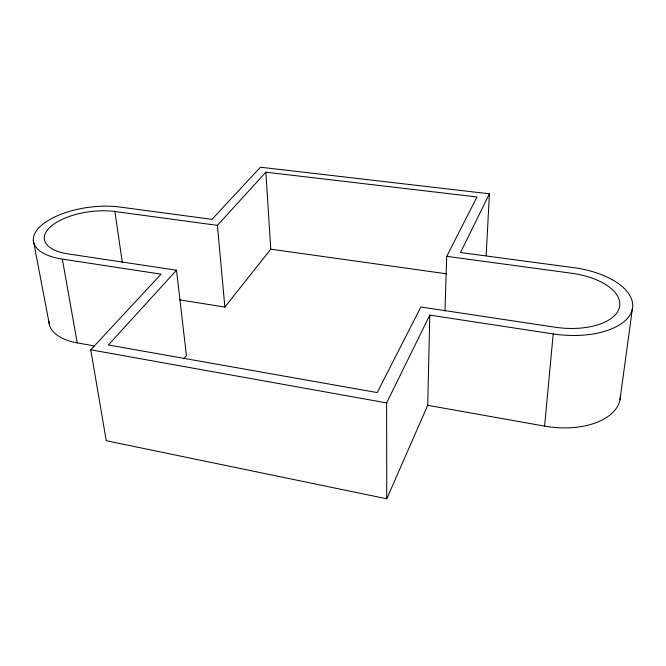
<?xml version="1.0" encoding="UTF-8"?>
<svg xmlns="http://www.w3.org/2000/svg" width="666" height="666" viewBox="0 0 666 666"><rect width="100%" height="100%" fill="white"/><g stroke="black" fill="none" stroke-linecap="round" stroke-linejoin="round"><path stroke-width="1" d="M62.346 259.099L161.055 274.151L90.751 349.8L106.26 440.734L386.755 498.792L427.714 405.311L429.786 315.118L553.205 333.932A68.282 34.116 5.1 0 0 631.934 310.597A68.282 34.116 5.1 0 0 573.559 267.649L460.547 252.547L489.418 193.798L260.448 167.208L211.988 219.347L119.83 207.043A59.041 26.074 -7.8 0 0 40.834 225.891A59.041 26.074 -7.8 0 0 62.346 259.099L77.231 342.89L94.505 345.962M444.98 311.039L446.703 256.352L476.998 196.97L265.859 172.178L217.391 225.358L224.875 307.068L179.787 299.875M486.155 255.611L489.418 193.798M427.714 405.311L544.605 426.132L553.205 333.932M619.988 399.742L632.35 308.949M386.755 498.792L386.638 402.913L429.786 315.118M183.849 358.791L186.413 355.552L176.507 270.221L68.09 253.904A48.102 21.237 -7.8 0 1 50.425 226.84A48.102 21.237 -7.8 0 1 114.902 211.505L217.391 225.358M224.875 307.068L270.771 249.184L265.859 172.178M176.507 270.221L108.367 344.988L377.197 392.582L420.854 307.009L555.261 327.239A55.619 27.772 5.1 0 0 619.197 308.2A55.619 27.772 5.1 0 0 571.836 273.268L446.703 256.352M270.771 249.184L446.528 273.809M90.751 349.8L386.638 402.913M33.325 240.451L49.55 325.241M114.902 211.505L122.344 262.704M77.231 342.89A56.444 28.413 -8.7 0 1 48.976 321.287M620.371 395.687A64.877 36.68 6.6 0 1 544.605 426.132"/></g></svg>
